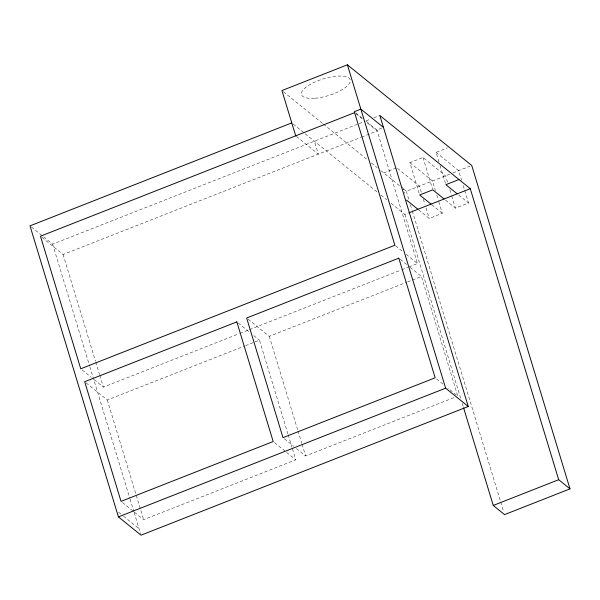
<?xml version="1.0" encoding="UTF-8"?>
<svg xmlns="http://www.w3.org/2000/svg" width="600" height="600" viewBox="0 0 600 600"><rect width="100%" height="100%" fill="white"/><g stroke="black" fill="none" stroke-linecap="round" stroke-linejoin="round"><path stroke-width="0.45" stroke-dasharray="3 2.25" d="M31.41 227.002L52.613 244.17L358.305 123.922M359.16 123.585L365.19 121.215M366.053 120.877L370.358 119.183M373.8 117.825L379.83 115.455M366.322 121.41L376.92 129.998L381.825 128.062M41.888 237.368L63.082 254.528L360.757 137.438M361.62 137.1L377.212 130.965L365.91 121.808M383.7 172.942L395.97 168.113M419.175 193.23L409.882 162.645L422.97 157.493L445.582 175.808L447.705 182.797M438.975 161.962L436.058 152.347L447.51 147.84M403.485 188.962L406.312 191.25L449.67 174.195M452.94 172.905L470.123 166.148M391.088 203.303L404.835 214.433L408.105 213.142M418.627 209.858L429.225 218.438L442.312 213.285L438.6 201.053M445.515 200.13L455.408 208.14L468.495 202.987L462.915 184.635M94.177 379.665L103.365 387.105L239.108 333.705M239.978 333.368L248.685 329.94M249.555 329.603L400.957 270.045M401.827 269.7L407.925 267.308M408.795 266.962L417.495 263.543L376.92 129.998M86.1 382.875L107.295 400.035L244.673 345.998M245.542 345.66L254.235 342.24M255.105 341.895L259.447 340.185L287.933 433.935M248.07 319.163L269.265 336.322L406.643 282.285M407.513 281.947L421.425 276.472L457.77 396.112L447.877 388.103M134.46 512.243L143.648 519.683L295.8 459.825L292.275 448.222M296.43 448.53L305.618 455.97L454.298 397.485M436.058 152.347L458.67 170.655L461.588 180.27M458.603 194.985L468.495 202.987M355.725 112.83L362.077 117.983M356.017 113.797L362.377 118.95M409.882 162.645L432.487 180.953L435.412 190.567M397.5 168.368L419.4 186.097L421.53 193.095M431.715 204.705L442.312 213.285M283.403 91.733L322.65 123.51M323.377 124.095L367.71 159.998M371.347 162.938L377.16 167.648M380.798 170.587L400.658 186.675M293.19 124.035L304.493 133.185M305.197 133.762L377.34 192.165M380.955 195.097L386.745 199.785M296.407 136.395L318.315 154.132L314.385 141.195M395.588 245.805L402.653 251.528M406.185 254.385L417.495 263.543M400.222 259.312L406.582 264.457M410.115 267.322L421.425 276.472M436.575 378.952L442.935 384.097M238.252 323.025L249.555 332.175M253.8 335.61L259.447 340.185M284.423 438.803L293.603 446.243M274.605 442.665L285.907 451.815M286.612 452.393L295.8 459.825M82.17 369.938L91.35 377.377M122.445 502.515L133.755 511.673M118.575 512.13L122.812 515.565M123.517 516.135L139.065 528.72M449.827 189.788L451.425 195.03M451.688 195.907L455.408 208.14M440.04 165.458L445.612 183.81M436.74 194.933L438.33 200.183M422.97 157.493L432.525 188.955M423.382 199.208L424.98 204.45M426.037 207.952L429.225 218.438M406.312 191.25L409.035 200.205M410.393 204.683L412.028 210.06M412.298 210.952L500.475 501.173M500.745 502.065L503.737 511.92M402.63 187.02L404.49 193.14M404.835 214.433L460.875 398.895M462.232 403.373L463.327 406.95M269.265 336.322L297.75 430.072M298.02 430.965L301.822 443.467M302.093 444.36L305.618 455.97M288.202 434.827L292.005 447.33M63.082 254.528L95.475 361.125M95.745 362.025L99.555 374.565M99.825 375.457L103.365 387.105M107.295 400.035L143.648 519.683M52.613 244.17L89.588 365.865M89.858 366.757L129.825 498.3M130.095 499.192L133.898 511.717M134.175 512.618L140.542 533.572M315.173 98.235A25.447 8.745 -16.9 0 0 350.303 80.108A25.447 8.745 -16.9 0 0 312.173 83.325A25.447 8.745 -16.9 0 0 315.173 98.235"/><path stroke-width="0.9" d="M463.597 407.85L493.252 505.447L504.555 514.605L570 488.865L471.757 165.51L347.392 64.815L281.947 90.555L295.702 135.825M291.772 122.887L30 225.862L118.417 516.877L141.03 535.185L468.248 406.478L379.83 115.455L470.272 188.685L558.697 479.707L570 488.865M354.6 112.657L40.477 236.22L80.752 368.798L394.882 245.235L354.308 111.69L360.855 109.11L383.468 127.417M458.97 179.535L445.882 184.68L457.185 193.837M408.923 212.82L470.272 188.685M118.417 516.877L445.635 388.17L468.248 406.478M493.252 505.447L558.697 479.707M444.097 198.983L432.795 189.833L419.7 194.978L431.01 204.135M406.612 200.13L417.923 209.28M347.392 64.815L445.635 388.17M236.843 321.877L84.683 381.728L121.035 501.368L273.188 441.518L236.843 321.877M398.812 258.165L246.653 318.015L283.005 437.655L435.165 377.805L398.812 258.165"/></g></svg>
